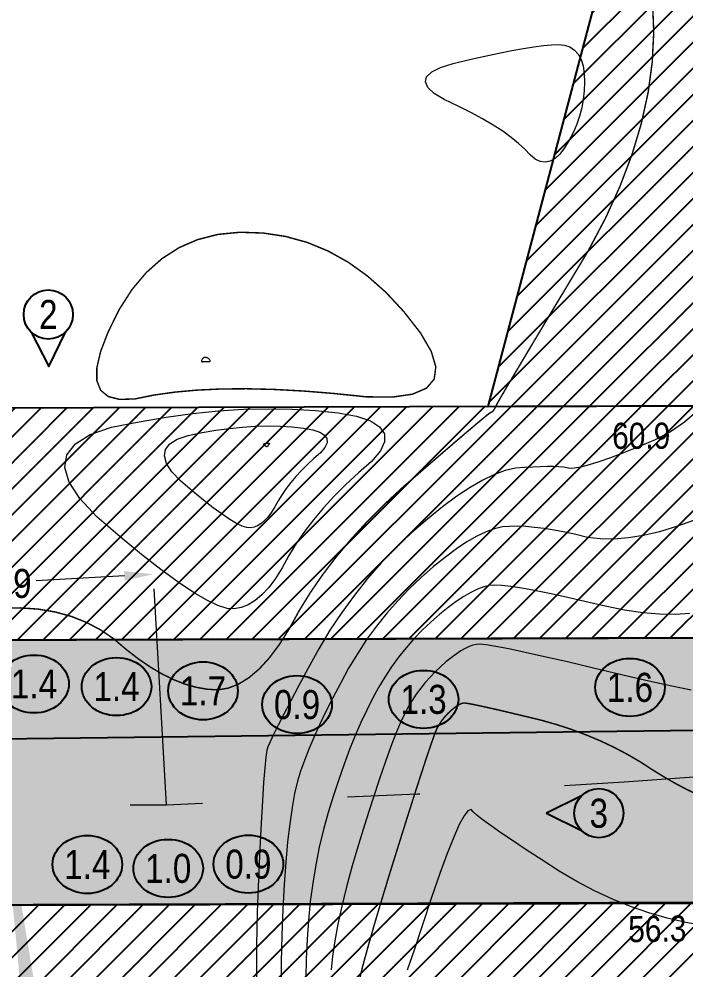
# Model space of a CAD drawing. Extents: x 602200 to 604568, y 5669458 to 5671879.
# Drawn here: x 603353.23 to 603376.23, y 5669500.33 to 5669533.09 of the extents above; entities that cross this region are included whole.
import ezdxf
from ezdxf.enums import TextEntityAlignment as Align

# ---------------------------------------------------------------- set-up
doc = ezdxf.new("R2010")
doc.units = 0
doc.header["$LTSCALE"] = 5
doc.header["$PDSIZE"] = 0.5
doc.linetypes.add('CENTERLINEX33', pattern=[6.5, 2.5, -1, 0.5, -1, 0.5, -1])
doc.layers.get('Defpoints').update_dxf_attribs({"color": 9})
for name, color, linetype in [('C-RW', 13, 'Continuous'), ('CG-NOTES', 7, 'Continuous'), ('F-RW', 190, 'Continuous'), ('P-ELEVATION', 7, 'Continuous'), ('P-TEMP WITHIN RW-H', 254, 'Continuous'), ('P-TEMP WITHIN-BLACK', 5, 'Continuous'), ('P-TEMP-ATCO PIPELINES', 104, 'Continuous'), ('P-TEMP-ATCO PIPELINES-H', 71, 'Continuous')]:
    doc.layers.add(name, color=color, linetype=linetype)
doc.layers.add('C-TOPO-MAJR', color=7, linetype='Continuous', lineweight=15, true_color=0xd3aa5f)
doc.layers.add('C-TOPO-MINR', color=7, linetype='Continuous', lineweight=13, true_color=0xe9d5af)
doc.layers.add('EXISTING PIPE (EXIST OR HP)', color=240, linetype='CENTERLINEX33', lineweight=20)
doc.layers.add('T-TIE-T', color=201, linetype='Continuous', lineweight=18)
doc.styles.add('1.0', font='ARIALN.TTF', dxfattribs={"height": 1})
doc.styles.add('80', font='ARIALN.TTF', dxfattribs={"height": 10})
doc.styles.add('80L', font='ARIALN.TTF', dxfattribs={"height": 10})
doc.dimstyles.new('Compass 500', dxfattribs={"dimscale": 0.5, "dimtxt": 0.9, "dimasz": 2, "dimexe": 0.2, "dimexo": 0.0625, "dimgap": 0.5, "dimtad": 0, "dimtih": 1, "dimtoh": 1, "dimzin": 0, "dimdsep": 46, "dimtxsty": '1.0', "dimcen": 0.1, "dimse1": 1, "dimse2": 1, "dimclrd": 256, "dimclrt": 256, "dimaunit": 1, "dimadec": 4, "dimazin": 0, "dimtfac": 0.06, "dimtofl": 0, "dimtmove": 0, "dimatfit": 0, "dimfxl": 0.2, "dimtolj": 1, "dimtzin": 0, "dimlwd": -1, "dimarcsym": 0})

# ---------------------------------------------------------------- blocks, each defined once
blk = doc.blocks.new('*U27')
at = {"layer": 'CG-NOTES', "color": 182}
blk.add_lwpolyline([(-6, 6), (-18, 0), (-6, -6)], dxfattribs=at)
blk.add_circle((0, 0), 8.49, dxfattribs=at)
at = {"color": 182, "style": '80L'}
blk.add_attdef('#', text='', height=10, dxfattribs=at).set_placement((0, 0), align=Align.MIDDLE_CENTER)
blk = doc.blocks.new('*U35')
at = {"layer": 'CG-NOTES', "color": 182}
blk.add_lwpolyline([(-5.92, -6.08), (0.24, -18), (6.08, -5.92)], dxfattribs=at)
blk.add_circle((0, 0), 8.49, dxfattribs=at)
at = {"color": 182, "style": '80L'}
blk.add_attdef('#', text='', height=10, dxfattribs=at).set_placement((0, 0), align=Align.MIDDLE_CENTER)
blk = doc.blocks.new('*D70')
at = {"layer": 'Defpoints', "color": 0, "transparency": 16777216}
for p in [(603357.86, 5669513.941), (603358.317, 5669505.993), (603346.847, 5669505.334)]:
    blk.add_point(p, dxfattribs=at)
at = {"layer": 'T-TIE-T', "transparency": 16777216}
for p, q in [((603356.862, 5669513.883), (603353.825, 5669513.709)), ((603347.388, 5669513.339), (603350.632, 5669513.525))]:
    blk.add_line(p, q, dxfattribs=at)
for points in [[(603356.852, 5669514.05), (603356.871, 5669513.717), (603357.86, 5669513.941)], [(603347.379, 5669513.505), (603347.398, 5669513.173), (603346.39, 5669513.282)]]:
    blk.add_solid(points, dxfattribs=at)
at = {"layer": 'T-TIE-T', "transparency": 16777216, "insert": (603352.229, 5669513.617), "char_height": 1, "attachment_point": 5, "style": '1.0'}
blk.add_mtext('\\A1;11.49', dxfattribs=at)
blk = doc.blocks.new('*U51')
at = {"layer": 'P-ELEVATION'}
h = blk.add_hatch(color=111, dxfattribs=at)
h.dxf.hatch_style = 1
edge = h.paths.add_edge_path()
edge.add_ellipse((0, 0), major_axis=(-12, 0), ratio=0.833333, start_angle=0, end_angle=360)
at = {"layer": 'P-ELEVATION', "color": 7, "flags": 128}
blk.add_lwpolyline([(0, 0, 12.5, 0, 0), (-2.05, -32.63, 0, 0, 0)], format="xyseb", dxfattribs=at)
at = {"layer": 'P-ELEVATION', "color": 7}
blk.add_ellipse((0, 0), major_axis=(-12, 0), ratio=0.833333, dxfattribs=at)
at = {"layer": 'P-ELEVATION', "style": '80'}
blk.add_attdef('ELEVATION', text='', height=10, dxfattribs=at).set_placement((0, 0), align=Align.MIDDLE_CENTER)
blk = doc.blocks.new('*U42')
at = {"layer": 'P-ELEVATION'}
h = blk.add_hatch(color=111, dxfattribs=at)
h.dxf.hatch_style = 1
edge = h.paths.add_edge_path()
edge.add_ellipse((0, 0), major_axis=(-12, 0), ratio=0.833333, start_angle=0, end_angle=360)
at = {"layer": 'P-ELEVATION', "color": 7, "flags": 128}
blk.add_lwpolyline([(0, 0, 12.5, 0, 0), (-14.34, 21.92, 0, 0, 0)], format="xyseb", dxfattribs=at)
at = {"layer": 'P-ELEVATION', "color": 7}
blk.add_ellipse((0, 0), major_axis=(-12, 0), ratio=0.833333, dxfattribs=at)
at = {"layer": 'P-ELEVATION', "style": '80'}
blk.add_attdef('ELEVATION', text='', height=10, dxfattribs=at).set_placement((0, 0), align=Align.MIDDLE_CENTER)
blk = doc.blocks.new('*U43')
at = {"layer": 'P-ELEVATION'}
h = blk.add_hatch(color=111, dxfattribs=at)
h.dxf.hatch_style = 1
edge = h.paths.add_edge_path()
edge.add_ellipse((0, 0), major_axis=(-12, 0), ratio=0.833333, start_angle=0, end_angle=360)
at = {"layer": 'P-ELEVATION', "color": 7, "flags": 128}
blk.add_lwpolyline([(0, 0, 12.5, 0, 0), (-28.22, 20.5, 0, 0, 0)], format="xyseb", dxfattribs=at)
at = {"layer": 'P-ELEVATION', "color": 7}
blk.add_ellipse((0, 0), major_axis=(-12, 0), ratio=0.833333, dxfattribs=at)
at = {"layer": 'P-ELEVATION', "style": '80'}
blk.add_attdef('ELEVATION', text='', height=10, dxfattribs=at).set_placement((0, 0), align=Align.MIDDLE_CENTER)
blk = doc.blocks.new('*U54')
at = {"layer": 'P-ELEVATION'}
h = blk.add_hatch(color=111, dxfattribs=at)
h.dxf.hatch_style = 1
edge = h.paths.add_edge_path()
edge.add_ellipse((0, 0), major_axis=(-12, 0), ratio=0.833333, start_angle=0, end_angle=360)
at = {"layer": 'P-ELEVATION', "color": 7, "flags": 128}
blk.add_lwpolyline([(0, 0, 12.5, 0, 0), (-11.49, -32.85, 0, 0, 0)], format="xyseb", dxfattribs=at)
at = {"layer": 'P-ELEVATION', "color": 7}
blk.add_ellipse((0, 0), major_axis=(-12, 0), ratio=0.833333, dxfattribs=at)
at = {"layer": 'P-ELEVATION', "style": '80'}
blk.add_attdef('ELEVATION', text='', height=10, dxfattribs=at).set_placement((0, 0), align=Align.MIDDLE_CENTER)
blk = doc.blocks.new('*U56')
at = {"layer": 'P-ELEVATION'}
h = blk.add_hatch(color=111, dxfattribs=at)
h.dxf.hatch_style = 1
edge = h.paths.add_edge_path()
edge.add_ellipse((0, 0), major_axis=(-12, 0), ratio=0.833333, start_angle=0, end_angle=360)
at = {"layer": 'P-ELEVATION', "color": 7, "flags": 128}
blk.add_lwpolyline([(0, 0, 12.5, 0, 0), (-14.73, 30.52, 0, 0, 0)], format="xyseb", dxfattribs=at)
at = {"layer": 'P-ELEVATION', "color": 7}
blk.add_ellipse((0, 0), major_axis=(-12, 0), ratio=0.833333, dxfattribs=at)
at = {"layer": 'P-ELEVATION', "style": '80'}
blk.add_attdef('ELEVATION', text='', height=10, dxfattribs=at).set_placement((0, 0), align=Align.MIDDLE_CENTER)
blk = doc.blocks.new('*U58')
at = {"layer": 'P-ELEVATION'}
h = blk.add_hatch(color=111, dxfattribs=at)
h.dxf.hatch_style = 1
edge = h.paths.add_edge_path()
edge.add_ellipse((0, 0), major_axis=(-12, 0), ratio=0.833333, start_angle=0, end_angle=360)
at = {"layer": 'P-ELEVATION', "color": 7, "flags": 128}
blk.add_lwpolyline([(0, 0, 12.5, 0, 0), (-13.86, -30.85, 0, 0, 0)], format="xyseb", dxfattribs=at)
at = {"layer": 'P-ELEVATION', "color": 7}
blk.add_ellipse((0, 0), major_axis=(-12, 0), ratio=0.833333, dxfattribs=at)
at = {"layer": 'P-ELEVATION', "style": '80'}
blk.add_attdef('ELEVATION', text='', height=10, dxfattribs=at).set_placement((0, 0), align=Align.MIDDLE_CENTER)
blk = doc.blocks.new('*U57')
at = {"layer": 'P-ELEVATION'}
h = blk.add_hatch(color=111, dxfattribs=at)
h.dxf.hatch_style = 1
edge = h.paths.add_edge_path()
edge.add_ellipse((0, 0), major_axis=(-12, 0), ratio=0.833333, start_angle=0, end_angle=360)
at = {"layer": 'P-ELEVATION', "color": 7, "flags": 128}
blk.add_lwpolyline([(0, 0, 12.5, 0, 0), (-35.04, -33.37, 0, 0, 0)], format="xyseb", dxfattribs=at)
at = {"layer": 'P-ELEVATION', "color": 7}
blk.add_ellipse((0, 0), major_axis=(-12, 0), ratio=0.833333, dxfattribs=at)
at = {"layer": 'P-ELEVATION', "style": '80'}
blk.add_attdef('ELEVATION', text='', height=10, dxfattribs=at).set_placement((0, 0), align=Align.MIDDLE_CENTER)
blk = doc.blocks.new('*U47')
h = blk.add_hatch(color=255)
edge = h.paths.add_edge_path()
edge.add_line((-34, -20), (34, -20))
edge.add_arc((34, -14), 6, 270, 360)
edge.add_line((40, -14), (40, 12.5))
edge.add_arc((34, 12.5), 6, 0, 90)
edge.add_line((34, 18.5), (-34, 18.5))
edge.add_arc((-34, 12.5), 6, 90, 180)
edge.add_line((-40, 12.5), (-40, -14))
edge.add_arc((-34, -14), 6, 180, 270)
at = {"color": 1, "flags": 128}
for points in [[(-14.19, 109.1, 0, 7.5, 0), (0, 0, 0, 0, 0)], [(-34, -10.69, 0, 7.5, 0), (0, 0, 0, 0, 0)]]:
    blk.add_lwpolyline(points, format="xyseb", dxfattribs=at)
blk.add_lwpolyline([(-34, -20, 3, 3, 0), (34, -20, 3, 3, 0.414214), (40, -14, 3, 3, 0), (40, 12.5, 3, 0, 0.414214), (34, 18.5, 0, 0, 0), (-34, 18.5, 0, 0, 0.414214), (-40, 12.5, 0, 0, 0), (-40, -14, 0, 3, 0.414214)], format="xyseb", close=True, dxfattribs=at)
at = {"color": 1, "style": '80'}
blk.add_attdef('ENTER_TEXT_001', (-26.85, -4.92), '', height=10, dxfattribs=at)

msp = doc.modelspace()

# ---------------------------------------------------------------- hatches: boundary and pattern name
at = {"layer": 'P-TEMP WITHIN RW-H'}
h = msp.add_hatch(color=256, dxfattribs=at)
h.dxf.hatch_style = 1
h.paths.add_polyline_path([(603251.869, 5669528.208), (603250.317, 5669519.205), (603270.031, 5669515.805), (603347.082, 5669502.516), (603423.394, 5669502.723), (603425.638, 5669509.164), (603426.596, 5669511.902), (603406.596, 5669511.839), (603347.85, 5669511.654), (603271.581, 5669524.808)])
at = {"layer": 'P-TEMP-ATCO PIPELINES-H'}
h = msp.add_hatch(dxfattribs=at)
h.set_pattern_fill('ANSI31', color=256, scale=0.2)
h.paths.add_polyline_path([(603369.396, 5669519.722), (603399.396, 5669519.816), (603407.069, 5669548.819), (603377.069, 5669548.724)])
h = msp.add_hatch(dxfattribs=at)
h.set_pattern_fill('ANSI31', color=256, scale=0.2)
h.paths.add_polyline_path([(603271.581, 5669524.808), (603347.85, 5669511.654), (603406.596, 5669511.839), (603409.396, 5669519.848), (603399.396, 5669519.816), (603348.522, 5669519.656), (603272.938, 5669532.692)])
h = msp.add_hatch(dxfattribs=at)
h.set_pattern_fill('ANSI31', color=256, scale=0.2)
h.paths.add_polyline_path([(603402.13, 5669498.873), (603403.406, 5669502.708), (603347.082, 5669502.516), (603270.031, 5669515.805), (603269.008, 5669509.863), (603337.907, 5669498.07)])

# ---------------------------------------------------------------- linework, layer by layer
at = {"layer": 'C-RW'}
for points in [[(603434.463, 5669511.927), (603347.85, 5669511.654), (603237.077, 5669530.759)], [(603434.491, 5669502.791), (603347.082, 5669502.516), (603235.578, 5669521.747)]]:
    msp.add_lwpolyline(points, dxfattribs=at)
at = {"layer": 'C-TOPO-MAJR', "const_width": 0.05, "flags": 128}
for points in [[(603352.639, 5669512.77), (603353.282, 5669512.78), (603353.895, 5669512.737), (603354.477, 5669512.639), (603355.029, 5669512.487), (603355.551, 5669512.281), (603356.042, 5669512.021), (603356.502, 5669511.707), (603356.933, 5669511.339), (603357.355, 5669511.014), (603357.769, 5669510.732), (603358.175, 5669510.494), (603358.573, 5669510.3), (603358.962, 5669510.148), (603359.344, 5669510.04), (603359.717, 5669509.975), (603360.082, 5669509.953), (603360.445, 5669510.013), (603360.804, 5669510.153), (603361.159, 5669510.373), (603361.512, 5669510.674), (603361.862, 5669511.056), (603362.208, 5669511.519), (603362.551, 5669512.063), (603362.892, 5669512.687), (603363.273, 5669513.305), (603363.696, 5669513.919), (603364.159, 5669514.527), (603364.664, 5669515.13), (603365.21, 5669515.727), (603365.798, 5669516.319), (603366.426, 5669516.906), (603367.096, 5669517.487), (603367.684, 5669517.996), (603368.191, 5669518.433), (603368.616, 5669518.797), (603368.96, 5669519.088), (603369.222, 5669519.307), (603369.402, 5669519.453), (603369.501, 5669519.527), (603369.519, 5669519.528), (603369.537, 5669519.536), (603369.556, 5669519.55), (603369.576, 5669519.571), (603369.597, 5669519.599), (603369.619, 5669519.633), (603369.642, 5669519.674), (603369.666, 5669519.721), (603369.69, 5669519.775), (603369.797, 5669519.965), (603369.987, 5669520.29), (603370.259, 5669520.751), (603370.613, 5669521.348), (603371.051, 5669522.081), (603371.57, 5669522.949), (603372.173, 5669523.952), (603372.857, 5669525.092), (603373.452, 5669526.216), (603373.955, 5669527.324), (603374.369, 5669528.417), (603374.692, 5669529.495), (603374.924, 5669530.557), (603375.066, 5669531.603), (603375.117, 5669532.634), (603375.078, 5669533.65)], [(603356.686, 5669523.074), (603356.297, 5669522.285), (603356.039, 5669521.612), (603355.911, 5669521.053), (603355.914, 5669520.61), (603356.046, 5669520.282), (603356.309, 5669520.068), (603356.702, 5669519.97), (603357.226, 5669519.987), (603357.879, 5669520.119), (603358.591, 5669520.22), (603359.361, 5669520.29), (603360.189, 5669520.329), (603361.075, 5669520.337), (603362.019, 5669520.314), (603363.021, 5669520.26), (603364.081, 5669520.175), (603365.199, 5669520.059), (603366.105, 5669520.05), (603366.798, 5669520.15), (603367.279, 5669520.356), (603367.547, 5669520.671), (603367.602, 5669521.092), (603367.446, 5669521.622), (603367.076, 5669522.258), (603366.494, 5669523.003), (603365.885, 5669523.658), (603365.248, 5669524.223), (603364.584, 5669524.699), (603363.892, 5669525.085), (603363.173, 5669525.382), (603362.427, 5669525.589), (603361.653, 5669525.707), (603360.851, 5669525.735), (603360.101, 5669525.662), (603359.403, 5669525.486), (603358.756, 5669525.208), (603358.161, 5669524.827), (603357.618, 5669524.345), (603357.126, 5669523.761), (603356.686, 5669523.074)], [(603376.587, 5669506.36), (603376.248, 5669506.522), (603375.885, 5669506.714), (603375.499, 5669506.935), (603375.09, 5669507.185), (603374.659, 5669507.465), (603374.212, 5669507.727), (603373.75, 5669507.97), (603373.274, 5669508.195), (603372.782, 5669508.401), (603372.276, 5669508.59), (603371.754, 5669508.76), (603371.218, 5669508.911), (603370.667, 5669509.044), (603370.179, 5669509.161), (603369.756, 5669509.26), (603369.396, 5669509.342), (603369.1, 5669509.407), (603368.868, 5669509.455), (603368.7, 5669509.486), (603368.595, 5669509.5), (603368.554, 5669509.497), (603368.51, 5669509.487), (603368.462, 5669509.47), (603368.41, 5669509.445), (603368.354, 5669509.413), (603368.294, 5669509.373), (603368.231, 5669509.327), (603368.164, 5669509.273), (603368.094, 5669509.211), (603368.026, 5669509.147), (603367.962, 5669509.08), (603367.9, 5669509.009), (603367.842, 5669508.936), (603367.786, 5669508.859), (603367.733, 5669508.78), (603367.684, 5669508.698), (603367.637, 5669508.612), (603367.555, 5669508.406), (603367.439, 5669508.079), (603367.287, 5669507.631), (603367.1, 5669507.062), (603366.877, 5669506.372), (603366.62, 5669505.562), (603366.328, 5669504.631), (603366, 5669503.579), (603365.713, 5669502.635), (603365.465, 5669501.8), (603365.258, 5669501.073), (603365.09, 5669500.455), (603364.963, 5669499.945)]]:
    msp.add_lwpolyline(points, dxfattribs=at)
at = {"layer": 'C-TOPO-MINR', "flags": 128}
for points in [[(603368.371, 5669530.085), (603367.893, 5669530.311), (603367.545, 5669530.525), (603367.328, 5669530.727), (603367.241, 5669530.917), (603367.285, 5669531.095), (603367.46, 5669531.262), (603367.765, 5669531.417), (603368.2, 5669531.56), (603368.766, 5669531.692), (603369.291, 5669531.809), (603369.776, 5669531.911), (603370.22, 5669531.998), (603370.624, 5669532.071), (603370.987, 5669532.129), (603371.31, 5669532.172), (603371.591, 5669532.201), (603371.833, 5669532.214), (603372.045, 5669532.189), (603372.229, 5669532.124), (603372.385, 5669532.02), (603372.511, 5669531.876), (603372.609, 5669531.693), (603372.678, 5669531.47), (603372.718, 5669531.208), (603372.73, 5669530.907), (603372.72, 5669530.609), (603372.688, 5669530.316), (603372.635, 5669530.027), (603372.56, 5669529.742), (603372.463, 5669529.461), (603372.345, 5669529.184), (603372.205, 5669528.911), (603372.044, 5669528.643), (603371.88, 5669528.432), (603371.714, 5669528.281), (603371.546, 5669528.187), (603371.376, 5669528.153), (603371.203, 5669528.176), (603371.028, 5669528.259), (603370.851, 5669528.399), (603370.672, 5669528.599), (603370.455, 5669528.801), (603370.201, 5669529.007), (603369.91, 5669529.216), (603369.581, 5669529.428), (603369.215, 5669529.644), (603368.812, 5669529.863), (603368.371, 5669530.085)], [(603359.542, 5669521.35), (603359.532, 5669521.33), (603359.525, 5669521.312), (603359.522, 5669521.298), (603359.522, 5669521.287), (603359.525, 5669521.278), (603359.532, 5669521.273), (603359.542, 5669521.27), (603359.555, 5669521.271), (603359.572, 5669521.274), (603359.591, 5669521.277), (603359.61, 5669521.278), (603359.632, 5669521.279), (603359.654, 5669521.28), (603359.679, 5669521.279), (603359.704, 5669521.278), (603359.731, 5669521.276), (603359.76, 5669521.273), (603359.783, 5669521.272), (603359.801, 5669521.275), (603359.814, 5669521.28), (603359.82, 5669521.288), (603359.822, 5669521.299), (603359.818, 5669521.313), (603359.808, 5669521.329), (603359.793, 5669521.348), (603359.778, 5669521.365), (603359.761, 5669521.379), (603359.744, 5669521.392), (603359.727, 5669521.402), (603359.708, 5669521.409), (603359.689, 5669521.415), (603359.669, 5669521.418), (603359.649, 5669521.418), (603359.629, 5669521.416), (603359.611, 5669521.412), (603359.595, 5669521.405), (603359.579, 5669521.395), (603359.566, 5669521.383), (603359.553, 5669521.368), (603359.542, 5669521.35)], [(603356.719, 5669515.23), (603355.912, 5669515.921), (603355.324, 5669516.549), (603354.957, 5669517.115), (603354.809, 5669517.619), (603354.882, 5669518.06), (603355.174, 5669518.439), (603355.687, 5669518.756), (603356.419, 5669519.01), (603357.371, 5669519.202), (603358.303, 5669519.36), (603359.213, 5669519.484), (603360.103, 5669519.573), (603360.972, 5669519.629), (603361.82, 5669519.65), (603362.647, 5669519.637), (603363.454, 5669519.59), (603364.239, 5669519.508), (603364.87, 5669519.387), (603365.345, 5669519.227), (603365.664, 5669519.027), (603365.828, 5669518.788), (603365.837, 5669518.509), (603365.69, 5669518.191), (603365.388, 5669517.833), (603364.931, 5669517.436), (603364.502, 5669517.036), (603364.102, 5669516.634), (603363.73, 5669516.228), (603363.387, 5669515.821), (603363.073, 5669515.41), (603362.788, 5669514.997), (603362.531, 5669514.581), (603362.303, 5669514.162), (603362.073, 5669513.798), (603361.84, 5669513.488), (603361.606, 5669513.232), (603361.369, 5669513.029), (603361.131, 5669512.882), (603360.89, 5669512.788), (603360.647, 5669512.748), (603360.402, 5669512.763), (603360.087, 5669512.862), (603359.701, 5669513.045), (603359.245, 5669513.313), (603358.719, 5669513.666), (603358.123, 5669514.103), (603357.456, 5669514.624), (603356.719, 5669515.23)], [(603376.598, 5669519.556), (603376.173, 5669519.182), (603375.698, 5669518.853), (603375.172, 5669518.571), (603374.597, 5669518.334), (603374.08, 5669518.129), (603373.623, 5669517.958), (603373.226, 5669517.818), (603372.887, 5669517.712), (603372.608, 5669517.638), (603372.389, 5669517.597), (603372.228, 5669517.589), (603372.128, 5669517.614), (603372, 5669517.632), (603371.844, 5669517.645), (603371.662, 5669517.651), (603371.453, 5669517.652), (603371.217, 5669517.647), (603370.953, 5669517.636), (603370.663, 5669517.619), (603370.346, 5669517.596), (603369.999, 5669517.516), (603369.623, 5669517.379), (603369.219, 5669517.186), (603368.785, 5669516.936), (603368.322, 5669516.629), (603367.831, 5669516.265), (603367.31, 5669515.844), (603366.76, 5669515.367), (603366.233, 5669514.866), (603365.73, 5669514.342), (603365.25, 5669513.793), (603364.794, 5669513.222), (603364.361, 5669512.626), (603363.951, 5669512.008), (603363.565, 5669511.365), (603363.202, 5669510.699), (603362.88, 5669510.103), (603362.599, 5669509.576), (603362.359, 5669509.118), (603362.161, 5669508.73), (603362.003, 5669508.412), (603361.887, 5669508.163), (603361.811, 5669507.983), (603361.777, 5669507.873), (603361.741, 5669507.633), (603361.704, 5669507.261), (603361.665, 5669506.758), (603361.624, 5669506.125), (603361.582, 5669505.361), (603361.538, 5669504.466), (603361.493, 5669503.44), (603361.446, 5669502.283), (603361.419, 5669501.14), (603361.413, 5669500.009)], [(603359.213, 5669516.806), (603358.802, 5669517.157), (603358.503, 5669517.477), (603358.316, 5669517.765), (603358.241, 5669518.021), (603358.278, 5669518.246), (603358.427, 5669518.439), (603358.687, 5669518.6), (603359.06, 5669518.729), (603359.545, 5669518.827), (603360.019, 5669518.907), (603360.482, 5669518.97), (603360.935, 5669519.016), (603361.377, 5669519.044), (603361.808, 5669519.055), (603362.229, 5669519.048), (603362.64, 5669519.024), (603363.04, 5669518.983), (603363.36, 5669518.921), (603363.602, 5669518.839), (603363.764, 5669518.738), (603363.848, 5669518.616), (603363.852, 5669518.474), (603363.778, 5669518.312), (603363.624, 5669518.13), (603363.391, 5669517.928), (603363.173, 5669517.725), (603362.969, 5669517.52), (603362.78, 5669517.314), (603362.606, 5669517.106), (603362.446, 5669516.897), (603362.301, 5669516.687), (603362.17, 5669516.475), (603362.054, 5669516.262), (603361.937, 5669516.077), (603361.819, 5669515.919), (603361.699, 5669515.789), (603361.579, 5669515.686), (603361.458, 5669515.611), (603361.335, 5669515.563), (603361.212, 5669515.543), (603361.087, 5669515.55), (603360.926, 5669515.6), (603360.73, 5669515.694), (603360.498, 5669515.83), (603360.231, 5669516.01), (603359.927, 5669516.232), (603359.588, 5669516.497), (603359.213, 5669516.806)], [(603361.707, 5669518.381), (603361.692, 5669518.393), (603361.682, 5669518.405), (603361.675, 5669518.415), (603361.673, 5669518.423), (603361.674, 5669518.431), (603361.679, 5669518.438), (603361.688, 5669518.444), (603361.701, 5669518.448), (603361.718, 5669518.452), (603361.735, 5669518.454), (603361.751, 5669518.457), (603361.766, 5669518.458), (603361.782, 5669518.459), (603361.797, 5669518.459), (603361.812, 5669518.459), (603361.826, 5669518.458), (603361.84, 5669518.457), (603361.851, 5669518.455), (603361.859, 5669518.452), (603361.865, 5669518.448), (603361.868, 5669518.444), (603361.868, 5669518.439), (603361.865, 5669518.434), (603361.86, 5669518.427), (603361.852, 5669518.42), (603361.844, 5669518.413), (603361.837, 5669518.406), (603361.831, 5669518.399), (603361.825, 5669518.392), (603361.819, 5669518.384), (603361.814, 5669518.377), (603361.809, 5669518.37), (603361.805, 5669518.362), (603361.801, 5669518.356), (603361.797, 5669518.35), (603361.793, 5669518.346), (603361.789, 5669518.342), (603361.785, 5669518.34), (603361.78, 5669518.338), (603361.776, 5669518.337), (603361.772, 5669518.338), (603361.766, 5669518.339), (603361.759, 5669518.343), (603361.751, 5669518.347), (603361.742, 5669518.354), (603361.731, 5669518.361), (603361.72, 5669518.37), (603361.707, 5669518.381)], [(603376.526, 5669515.805), (603375.907, 5669515.584), (603375.319, 5669515.407), (603374.761, 5669515.277), (603374.234, 5669515.192), (603373.738, 5669515.153), (603373.272, 5669515.16), (603372.836, 5669515.212), (603372.432, 5669515.31), (603372.046, 5669515.393), (603371.681, 5669515.462), (603371.335, 5669515.516), (603371.008, 5669515.556), (603370.701, 5669515.582), (603370.414, 5669515.593), (603370.146, 5669515.589), (603369.898, 5669515.571), (603369.627, 5669515.509), (603369.333, 5669515.402), (603369.016, 5669515.251), (603368.677, 5669515.055), (603368.315, 5669514.815), (603367.931, 5669514.53), (603367.523, 5669514.202), (603367.093, 5669513.828), (603366.682, 5669513.436), (603366.288, 5669513.026), (603365.913, 5669512.597), (603365.556, 5669512.15), (603365.217, 5669511.685), (603364.897, 5669511.201), (603364.594, 5669510.698), (603364.311, 5669510.177), (603364.049, 5669509.678), (603363.809, 5669509.201), (603363.591, 5669508.746), (603363.395, 5669508.313), (603363.222, 5669507.902), (603363.07, 5669507.513), (603362.94, 5669507.145), (603362.833, 5669506.8), (603362.734, 5669506.383), (603362.644, 5669505.896), (603362.563, 5669505.337), (603362.491, 5669504.708), (603362.427, 5669504.007), (603362.373, 5669503.235), (603362.327, 5669502.392), (603362.289, 5669501.479), (603362.269, 5669500.575), (603362.264, 5669499.682)], [(603376.365, 5669512.59), (603375.864, 5669512.557), (603375.321, 5669512.565), (603374.737, 5669512.614), (603374.111, 5669512.704), (603373.444, 5669512.834), (603372.736, 5669513.005), (603372.093, 5669513.154), (603371.517, 5669513.279), (603371.007, 5669513.381), (603370.563, 5669513.46), (603370.186, 5669513.516), (603369.874, 5669513.549), (603369.629, 5669513.56), (603369.45, 5669513.547), (603369.254, 5669513.502), (603369.042, 5669513.425), (603368.814, 5669513.315), (603368.569, 5669513.174), (603368.308, 5669513.001), (603368.031, 5669512.796), (603367.737, 5669512.559), (603367.427, 5669512.289), (603367.13, 5669512.007), (603366.846, 5669511.711), (603366.575, 5669511.401), (603366.318, 5669511.079), (603366.073, 5669510.743), (603365.842, 5669510.394), (603365.624, 5669510.031), (603365.419, 5669509.656), (603365.218, 5669509.254), (603365.019, 5669508.827), (603364.823, 5669508.374), (603364.63, 5669507.896), (603364.44, 5669507.392), (603364.253, 5669506.862), (603364.07, 5669506.307), (603363.889, 5669505.726), (603363.727, 5669505.134), (603363.585, 5669504.53), (603363.461, 5669503.916), (603363.357, 5669503.29), (603363.272, 5669502.653), (603363.207, 5669502.004), (603363.16, 5669501.345), (603363.133, 5669500.674), (603363.118, 5669500.011)], [(603376.408, 5669509.938), (603375.736, 5669510.075), (603374.951, 5669510.248), (603374.052, 5669510.457), (603373.04, 5669510.701), (603372.14, 5669510.914), (603371.354, 5669511.096), (603370.68, 5669511.246), (603370.119, 5669511.364), (603369.67, 5669511.451), (603369.335, 5669511.506), (603369.112, 5669511.53), (603369.002, 5669511.522), (603368.882, 5669511.494), (603368.752, 5669511.447), (603368.612, 5669511.38), (603368.462, 5669511.294), (603368.301, 5669511.187), (603368.131, 5669511.061), (603367.951, 5669510.916), (603367.76, 5669510.75), (603367.578, 5669510.577), (603367.404, 5669510.395), (603367.238, 5669510.205), (603367.08, 5669510.007), (603366.93, 5669509.801), (603366.788, 5669509.587), (603366.654, 5669509.364), (603366.528, 5669509.134), (603366.386, 5669508.83), (603366.229, 5669508.453), (603366.055, 5669508.003), (603365.865, 5669507.479), (603365.659, 5669506.882), (603365.437, 5669506.212), (603365.199, 5669505.469), (603364.945, 5669504.652), (603364.72, 5669503.884), (603364.525, 5669503.165), (603364.36, 5669502.494), (603364.224, 5669501.872), (603364.118, 5669501.299), (603364.041, 5669500.774), (603363.994, 5669500.297)], [(603376.876, 5669501.815), (603376.227, 5669501.932), (603375.584, 5669502.082), (603374.948, 5669502.267), (603374.317, 5669502.485), (603373.692, 5669502.738), (603373.074, 5669503.025), (603372.462, 5669503.345), (603371.856, 5669503.7), (603371.256, 5669504.089), (603370.721, 5669504.44), (603370.252, 5669504.753), (603369.849, 5669505.027), (603369.511, 5669505.264), (603369.239, 5669505.463), (603369.033, 5669505.623), (603368.892, 5669505.746), (603368.816, 5669505.83), (603368.711, 5669505.785), (603368.576, 5669505.61), (603368.412, 5669505.306), (603368.218, 5669504.873), (603367.994, 5669504.31), (603367.741, 5669503.618), (603367.458, 5669502.796), (603367.146, 5669501.845), (603366.866, 5669501.01), (603366.619, 5669500.29)]]:
    msp.add_lwpolyline(points, dxfattribs=at)
at = {"layer": 'EXISTING PIPE (EXIST OR HP)', "flags": 128}
msp.add_lwpolyline([(603244.317, 5669523.068), (603252.74, 5669521.6), (603260.01, 5669520.407), (603267.353, 5669519.159), (603275.533, 5669517.587), (603284.705, 5669516.037), (603293.843, 5669514.585), (603302.736, 5669513.186), (603311.726, 5669511.654), (603320.711, 5669510.04), (603329.414, 5669508.541), (603337.772, 5669507.005), (603342.204, 5669506.203), (603345.115, 5669505.665), (603346.847, 5669505.334), (603347.791, 5669505.312), (603348.522, 5669505.593), (603349.128, 5669506.272), (603350.029, 5669506.696), (603351.248, 5669506.783), (603352.598, 5669506.871), (603354.111, 5669506.983), (603355.207, 5669506.979), (603356.072, 5669506.582), (603356.94, 5669505.989), (603358.317, 5669505.993), (603362.612, 5669506.182), (603366.975, 5669506.363), (603374.092, 5669506.776), (603382.324, 5669507.376), (603397.541, 5669508.443), (603406.034, 5669508.945), (603415.195, 5669509.63), (603427.341, 5669510.597)], dxfattribs=at)
at = {"layer": 'F-RW'}
msp.add_lwpolyline([(603234.579, 5669515.738), (603238.144, 5669515.146), (603337.907, 5669498.07), (603422.129, 5669499.124), (603425.638, 5669509.164), (603338.694, 5669508.076), (603239.83, 5669524.997, 0.001187), (603239.784, 5669525.005), (603236.218, 5669525.598)], format="xyb", dxfattribs=at)
at = {"layer": 'P-TEMP WITHIN-BLACK', "flags": 128}
msp.add_lwpolyline([(603251.869, 5669528.208), (603250.317, 5669519.205), (603270.031, 5669515.805), (603347.082, 5669502.516), (603423.394, 5669502.723), (603425.638, 5669509.164), (603426.596, 5669511.902), (603406.596, 5669511.839), (603347.85, 5669511.654), (603271.581, 5669524.808)], close=True, dxfattribs=at)
at = {"layer": 'P-TEMP-ATCO PIPELINES', "flags": 128}
for points in [[(603369.396, 5669519.722), (603399.396, 5669519.816), (603407.069, 5669548.819), (603377.069, 5669548.724), (603369.396, 5669519.722)], [(603271.581, 5669524.808), (603347.85, 5669511.654), (603406.596, 5669511.839), (603409.396, 5669519.848), (603399.396, 5669519.816), (603348.522, 5669519.656), (603272.938, 5669532.692), (603271.581, 5669524.808)], [(603402.13, 5669498.873), (603403.406, 5669502.708), (603347.082, 5669502.516), (603270.031, 5669515.805), (603269.008, 5669509.863), (603337.907, 5669498.07)]]:
    msp.add_lwpolyline(points, close=True, dxfattribs=at)
at = {"layer": 'T-TIE-T', "flags": 128}
msp.add_lwpolyline([(603358.317, 5669505.993), (603357.889, 5669513.434)], dxfattribs=at)

# ---------------------------------------------------------------- block references
at = {"xscale": 0.1000000000000001, "yscale": 0.1000000000000001, "zscale": 0.1000000000000001}
for name, p, values in [('*U54', (603353.747, 5669510.155), {'ELEVATION': '1.4'}), ('*U58', (603356.592, 5669510.064), {'ELEVATION': '1.4'}), ('*U57', (603359.575, 5669509.919), {'ELEVATION': '1.7'}), ('*U51', (603374.297, 5669510.039), {'ELEVATION': '1.6'}), ('*U51', (603367.18, 5669509.626), {'ELEVATION': '1.3'}), ('*U51', (603362.817, 5669509.445), {'ELEVATION': '0.9'}), ('*U56', (603355.584, 5669503.93), {'ELEVATION': '1.4'}), ('*U42', (603358.374, 5669503.797), {'ELEVATION': '1.0'}), ('*U43', (603361.139, 5669503.943), {'ELEVATION': '0.9'})]:
    msp.add_blockref(name, p, dxfattribs=at).add_auto_attribs(values)
ref = msp.add_blockref('*U47', (603354.016, 5669495.961), dxfattribs=dict(xscale=0.1000000000000001, yscale=0.1000000000000001, zscale=0.1000000000000001))
ref.add_attrib('ENTER_TEXT_001', '51.176202%%D', (603351.053, 5669496.302), dxfattribs={"color": 1, "height": 1, "style": '80'})
ref.add_attrib('ENTER_TEXT_002', '-115.522129%%D', (603350.548, 5669494.632), dxfattribs={"color": 1, "height": 1, "style": '80'})
at = {"layer": 'CG-NOTES', "xscale": 0.09995214000000009, "yscale": 0.09995214000000009, "zscale": 0.09995214000000009}
for name, p, values in [('*U35', (603354.238, 5669522.9), {'#': '2'}), ('*U27', (603373.223, 5669505.699), {'#': '3'})]:
    msp.add_blockref(name, p, dxfattribs=at).add_auto_attribs(values)

# ---------------------------------------------------------------- texts
at = {"layer": 'P-TEMP-ATCO PIPELINES', "style": '80L'}
for s, rotation, p in [('60.9', 0.1808, (603374.685, 5669518.716)), ('56.3', 0.7169, (603375.24, 5669501.713))]:
    msp.add_text(s, height=0.9, rotation=rotation, dxfattribs=at).set_placement(p, align=Align.MIDDLE)

# ---------------------------------------------------------------- dimensions: what is measured, and where the dimension line sits
at = {"layer": 'T-TIE-T'}
dim = msp.add_linear_dim(base=(603357.86, 5669513.941), p1=(603346.847, 5669505.334), p2=(603358.317, 5669505.993), angle=3.2883, text='11.49', dimstyle='Compass 500', dxfattribs=at)
dim.commit()
dim.dimension.update_dxf_attribs({"geometry": '*D70', "text_midpoint": (603352.229, 5669513.617), "dimtype": 161})

doc.saveas('drawing.dxf')
